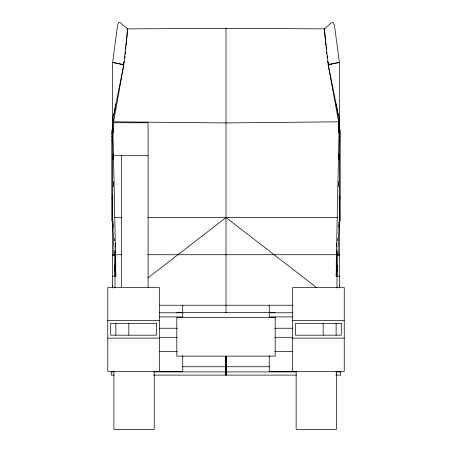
<?xml version="1.0" encoding="UTF-8"?>
<svg xmlns="http://www.w3.org/2000/svg" width="452" height="452" viewBox="0 0 452 452"><rect width="100%" height="100%" fill="white"/><g stroke="black" fill="none" stroke-linecap="round" stroke-linejoin="round"><path stroke-width="0.68" d="M112.599 276.189L115.017 276.189L112.599 217.548L112.774 195.727M113.068 159.827L113.113 154.194M113.367 123.226L123.808 64.664L127.679 28.9L120.266 22.6L118.531 22.6L117.463 25.82L112.599 62.489L112.599 113.65L115.802 266.217L115.017 266.217M114.797 270.901L114.876 265.347M337.921 255.114L337.994 250.939M336.621 265.985L336.198 276.189L336.514 250.097M337.661 240.713L337.751 238.605M339.226 195.727L339.401 217.548L336.983 276.189L339.401 276.189M339.271 129.758L339.401 126.939M336.74 246.634L336.96 243.17M338.774 227.243L339.136 221.7M339.226 220.316L339.401 217.548M124.792 58.014L125.001 55.935M125.204 53.856L125.413 51.777M125.616 49.697L125.893 46.923M126.029 45.539L126.306 42.765M126.441 41.375L127.696 28.894M113.729 115.622L115.865 103.915M122.995 64.998L123.356 63.099M122.972 64.93L123.39 62.862M112.599 62.489L123.808 64.664L113.379 116.672L113.379 132.56M122.944 65.161L123.407 62.755M113.379 62.489L122.967 64.664L124.447 61.478M339.401 286.342L339.605 285.941M325.559 41.375L324.321 28.9L331.734 22.6L333.469 22.6L334.536 25.82L339.401 62.489L339.401 113.65L336.198 266.217L336.983 266.217M147.923 277.918L226 217.548L316.908 287.839M324.321 28.9L328.192 64.664L339.401 62.489M338.706 132.374L338.621 121.814L328.192 64.664L338.621 62.489M328.971 64.664L330.926 64.257M337.587 255.16L339.401 255.001M338.621 121.814L226 122.933L113.379 121.814M126.893 28.9L226 28.318L325.107 28.9M122.967 64.664L123.808 64.664M113.379 122.746L148.075 122.746L148.075 287.421M112.599 129.939L111.791 129.939L111.791 221.09M339.401 129.939L340.209 129.939L340.209 221.09M111.791 133.21L112.599 133.21M339.401 133.21L340.209 133.21M111.791 136.301L112.599 136.301M339.401 136.301L340.209 136.301M111.791 140.86L112.599 140.86M339.401 140.86L340.209 140.86M113.379 155.708L148.075 155.708M111.791 198.112L112.599 198.112M339.401 198.112L340.209 198.112M114.712 217.548L121.825 217.548M147.815 217.548L337.288 217.548M112.599 254.73L121.893 254.73M148.007 254.73L339.401 254.73M159.601 305.236L292.399 305.236M176.811 312.592L275.189 312.592M159.601 312.778L182.749 312.778M269.251 312.778L292.399 312.778M159.601 316.908L182.749 316.908L182.749 305.236M292.399 316.908L269.251 316.908L269.251 305.236M107.757 320.389L159.364 320.389M292.636 320.389L344.243 320.389M159.601 328.237L177.139 328.237M274.861 328.237L292.399 328.237M159.601 337.299L177.139 337.299M274.861 337.299L292.399 337.299M107.757 338.13L159.364 338.13M292.636 338.13L344.243 338.13M159.601 351.498L177.139 351.498M274.861 351.498L292.399 351.498M182.467 366.747L269.533 366.747M182.749 371.374L107.757 371.374L107.757 287.512L159.364 287.512L159.364 371.374M269.251 371.374L344.243 371.374L344.243 287.512L292.636 287.512L292.636 371.374M111.271 371.911L114.09 371.911M153.567 371.911L296.608 371.911M335.796 371.911L340.729 371.911M114.09 375.092L111.271 375.092L111.271 371.216M153.567 375.092L296.32 375.092M335.796 375.092L340.729 375.092L340.729 371.216M112.599 255.001L114.412 255.16M121.074 64.257L123.029 64.664M112.395 285.941L112.599 286.342M327.553 61.478L329.033 64.664M328.593 62.755L329.056 65.161M328.192 64.664L338.621 116.672L338.621 132.374M328.644 63.099L329.005 64.998M336.135 103.915L338.271 115.622M325.694 42.765L325.971 45.539M326.107 46.923L326.384 49.697M326.587 51.777L326.796 53.856M326.999 55.935L327.208 58.014M115.04 243.17L115.26 246.634M115.486 250.097L115.802 276.189L115.379 265.985M112.599 217.548L112.774 220.316M112.864 221.7L113.226 227.243M112.599 126.939L112.729 129.758M114.249 238.605L114.339 240.713M114.006 250.939L114.079 255.114M337.124 265.347L337.203 270.901M338.887 154.194L338.932 159.827M339.401 116.672L339.401 287.986M339.401 371.374L339.401 371.911M338.621 181.647L338.621 186.574M336.983 265.279L336.983 287.941M336.457 371.092L336.457 429.4L296.139 429.4L296.139 371.092M336.13 323.338L336.13 335.181M323.174 323.338L323.174 335.181M269.251 355.611L269.251 371.911M226.537 356.176L226.537 375.092M226 28.318L226 312.688M226 356.176L226 375.092M225.463 356.176L225.463 375.092M182.749 355.611L182.749 371.911M154.217 371.092L154.217 429.4L113.898 429.4L113.898 371.092M128.826 323.338L128.826 335.181M121.469 155.708L121.469 287.421M115.87 323.338L115.87 335.181M115.017 265.279L115.017 287.941M113.379 181.647L113.379 186.574M112.599 116.672L112.599 287.986M112.599 371.374L112.599 371.911M275.189 317.434L176.811 317.434L176.811 356.136L275.189 356.136L275.189 317.434M156.415 323.338L110.712 323.338L110.712 335.181L156.415 335.181L156.415 323.338M341.288 323.338L295.585 323.338L295.585 335.181L341.288 335.181L341.288 323.338"/></g></svg>
